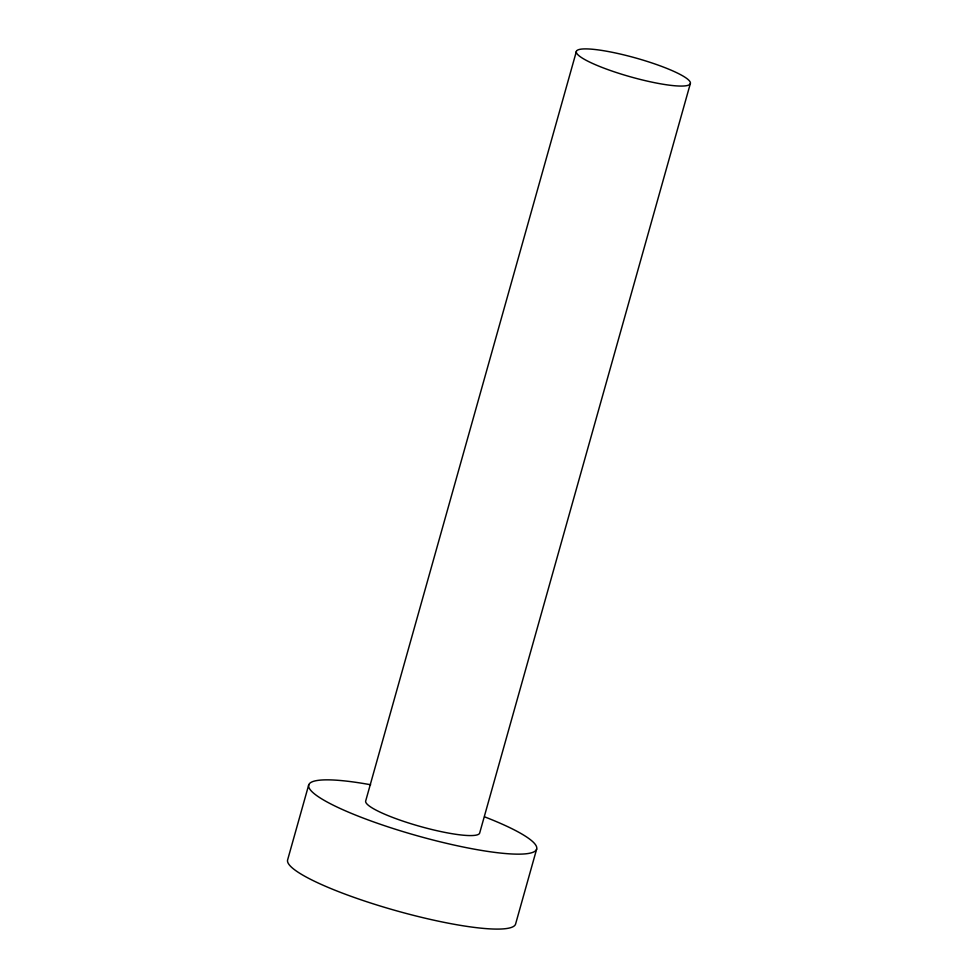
<?xml version="1.0" encoding="UTF-8"?>
<svg xmlns="http://www.w3.org/2000/svg" width="978" height="978" viewBox="0 0 978 978"><rect width="100%" height="100%" fill="white"/><g stroke="black" fill="none" stroke-linecap="round" stroke-linejoin="round"><path stroke-width="1.47" d="M308.718 784.882L287.642 859.833A118.411 19.548 15.7 0 0 395.931 910.64A118.411 19.548 15.7 0 0 515.589 924.051L536.653 849.1M576.384 51.431L365.699 800.933A59.206 9.768 15.7 0 0 419.843 826.349A59.206 9.768 15.7 0 0 479.672 833.048L690.358 83.533A59.206 9.768 15.7 0 0 607.338 51.357A59.206 9.768 15.7 0 0 602.411 67.555A59.206 9.768 15.7 0 0 690.358 83.533M484.599 816.85A118.411 19.548 15.7 0 1 506.335 853.611A118.411 19.548 15.7 0 1 331.725 804.417A118.411 19.548 15.7 0 1 370.625 784.747"/></g></svg>
